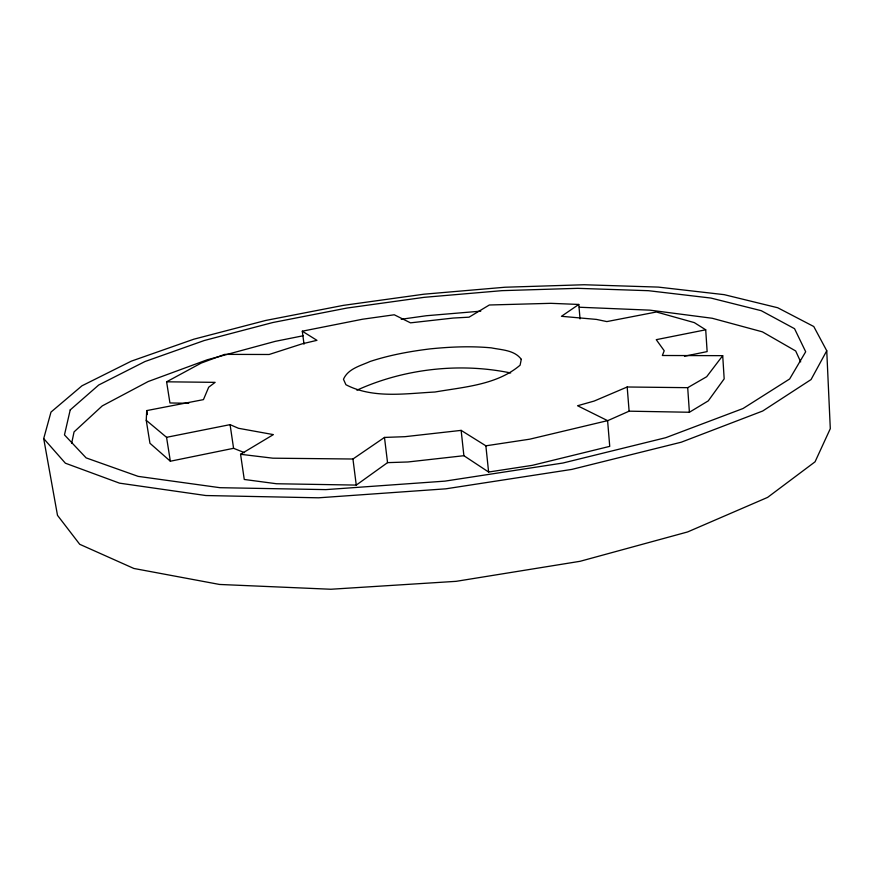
<?xml version="1.0" encoding="UTF-8"?>
<svg xmlns="http://www.w3.org/2000/svg" width="874" height="874" viewBox="0 0 874 874"><rect width="100%" height="100%" fill="white"/><g stroke="black" fill="none" stroke-linecap="round" stroke-linejoin="round"><path stroke-width="1.31" d="M244.523 452.677L233.577 448.307L170.354 461.221L149.946 443.271L146.242 420.318L146.712 410.594L203.445 399.626L208.689 387.215L215.135 382.353L166.606 381.807L169.938 402.958L188.762 403.296M71.646 443.347L74.05 431.909L102.258 405.897L148.176 381.534L207.182 359.804L275.343 341.33L303.092 335.78M43.7 438.595L50.987 412.091L81.992 385.784L131.264 361.17L193.864 339.188L265.663 320.463L343.307 305.376L423.956 294.199L505.074 287.229L584.127 284.749L658.297 287.098L724.207 294.658L777.707 307.746L813.781 326.526L826.749 350.769L830.3 428.664L815.049 461.822L767.601 497.393L687.598 531.949L580.107 561.294L456.162 581.33L330.853 589.251L219.538 584.455L133.875 568.471L79.72 544.294L57.498 515.343L43.7 438.595L65.375 463.198L119.53 483.158L205.882 495.536L318.573 497.809L445.784 488.828L571.825 469.404L681.217 442.211L762.685 411.02L811.061 379.556L826.749 350.769M684.506 356.221L707.142 351.599L705.711 329.804L656.254 339.669L664.218 350.758L662.361 355.5L722.711 355.663L706.673 376.727L687.696 387.674L627.182 386.996L594.189 401.046L577.572 405.744L607.594 420.645L609.735 446.363L532.255 465.35L488.61 472.036L463.886 455.704L407.929 461.975L387.543 462.641L356.264 485.092L276.512 483.748L244.261 479.465L240.569 454.283L273.365 434.607L238.449 428.282L230.081 424.644L166.552 437.317L146.242 420.318M356.909 390.197C404.083 368.697 459.91 362.404 510.678 372.979M240.569 454.283L272.896 458.184L352.943 459.014L384.484 437.426L404.946 436.683L461.144 430.379L485.868 445.816L529.72 439.185L607.594 420.645M580.041 318.912L578.796 304.447L561.458 316.301L596.472 319.414L606.851 321.588L656.407 311.996L694.317 322.615L705.711 329.804M607.233 420.875L629.116 411.173L689.4 412.255L708.257 400.882L724.175 378.857L722.711 355.663M166.606 381.807L201.228 363.06L224.749 354.374L269.116 354.494L302.284 343.799L316.934 340.336L302.295 331.191L304.021 344.137M302.295 331.191L362.59 319.218L394.261 314.782L410.496 322.845L453.256 318.049L469.043 317.175L489.342 304.993L550.795 303.322L578.796 304.447M401.21 319.261L426.37 315.733L480.766 311.155M579.32 307.233L649.874 310.15L712.234 318.267L762.412 331.847L795.679 350.966L800.693 361.902M146.712 410.594L147.345 414.56M166.552 437.317L170.354 461.221M230.081 424.644L233.577 448.307M352.943 459.014L356.264 485.092M384.484 437.426L387.543 462.641M461.144 430.379L463.886 455.704M485.868 445.816L488.61 472.036M627.182 386.996L629.116 411.173M687.696 387.674L689.4 412.255M521.297 359.334L520.096 365.19C496.814 385.008 463.876 386.964 434.924 392.022C405.58 393.508 373.023 398.894 345.929 384.724L343.471 379.283C348.038 368.664 360.558 365.802 370.15 361.454C389.607 355.073 409.797 351.381 430.095 348.89C450.438 346.825 470.933 345.951 491.33 347.863C501.643 349.982 514.491 349.993 521.297 359.334M70.215 409.928L64.468 434.902L86.133 457.889L138.158 476.374L219.942 487.692L325.838 489.615L444.921 481.137L562.932 463.023L665.769 437.688L743.009 408.529L789.648 378.977L805.686 351.752L794.542 328.69L761.221 310.685L710.933 298.056L648.421 290.692L577.681 288.333L502.047 290.649L424.305 297.313L347.022 308.041L272.743 322.539L204.298 340.51L144.964 361.541L98.729 384.997L70.215 409.928"/></g></svg>
